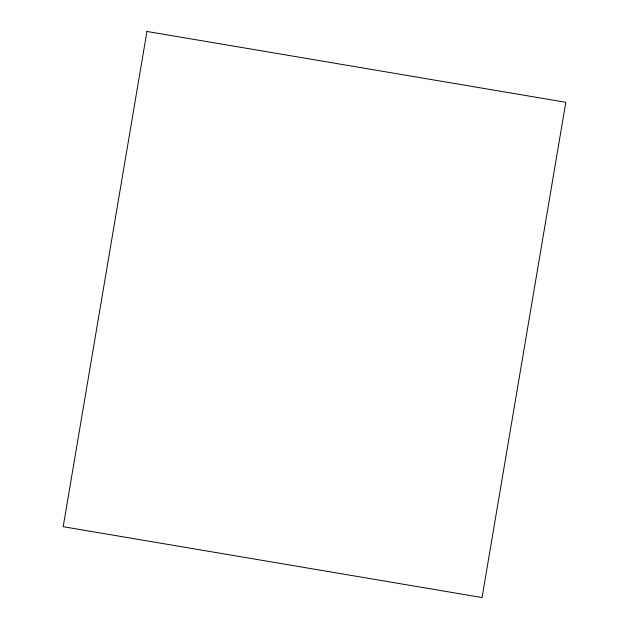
<?xml version="1.0" encoding="UTF-8"?>
<svg xmlns="http://www.w3.org/2000/svg" width="629" height="629" viewBox="0 0 629 629"><rect width="100%" height="100%" fill="white"/><g stroke="black" fill="none" stroke-linecap="round" stroke-linejoin="round"><path stroke-width="0.94" d="M146.942 31.45L63.183 526.701L482.058 597.55L565.817 102.299L146.942 31.45"/></g></svg>
